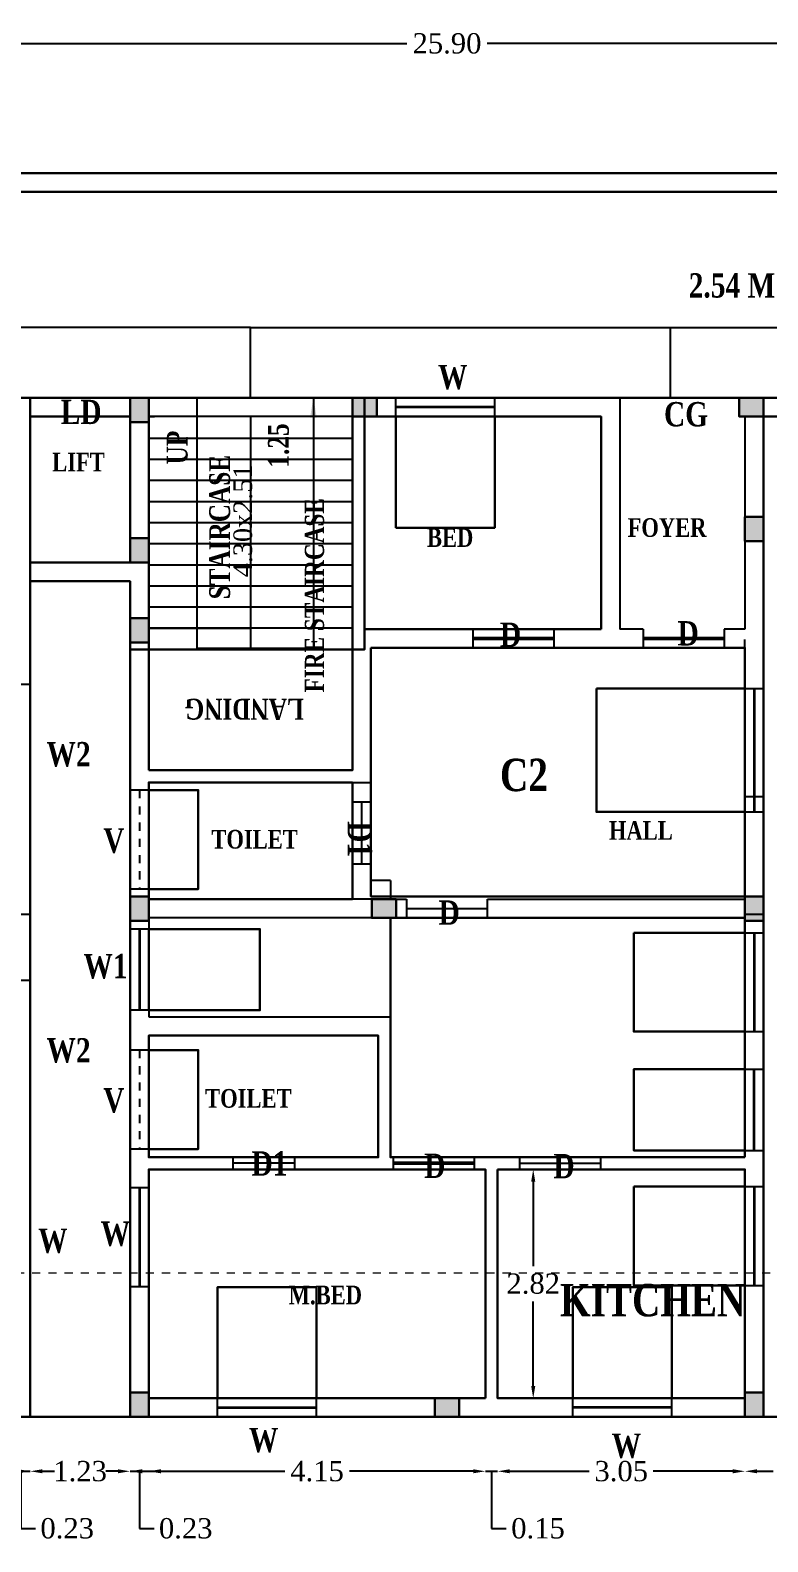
# Model space of a CAD drawing. Header units: metres. Extents: x 5 to 221, y 0 to 97.
# Drawn here: x 75.8 to 84.9, y 17.3 to 35.93 of the extents above; entities that cross this region are included whole.
import ezdxf

# ---------------------------------------------------------------- set-up
doc = ezdxf.new("R2010")
doc.units = ezdxf.units.M
doc.header["$LTSCALE"] = 0.015
doc.linetypes.add('DASHED2', pattern=[9.525, 6.35, -3.175])
doc.layers.add('FLOOR-STILT', color=7, linetype='Continuous', lineweight=50)
doc.layers.add('FLOOR01', color=7, linetype='Continuous', lineweight=50)
doc.styles.get("Standard").update_dxf_attribs({"font": 'times.ttf'})
doc.styles.add('style1', font='timesbd.ttf', dxfattribs={"width": 0.8, "height": 0.18})
doc.styles.add('style4', font='timesbd.ttf', dxfattribs={"height": 0.25})
doc.dimstyles.new('Copy(6) of 0.25', dxfattribs={"dimtxt": 0.25, "dimasz": 0.25, "dimexe": 0.1, "dimexo": 0.4, "dimgap": 0.09, "dimtad": 0, "dimzin": 0, "dimdsep": 46, "dimtxsty": 'Standard', "dimcen": 0.09, "dimclrt": 256, "dimadec": 0, "dimazin": 0, "dimtfac": 1, "dimtofl": 0, "dimtmove": 0, "dimatfit": 0, "dimfxl": 1, "dimtolj": 1, "dimtzin": 0, "dimarcsym": 0})
doc.dimstyles.new('M', dxfattribs={"dimtxt": 0.25, "dimasz": 0.15, "dimexe": 0.15, "dimexo": 1.1, "dimgap": 0.09, "dimtad": 0, "dimtih": 1, "dimtoh": 1, "dimzin": 0, "dimdsep": 46, "dimtxsty": 'Standard', "dimcen": 0.09, "dimse1": 1, "dimse2": 1, "dimclrt": 256, "dimadec": 0, "dimazin": 0, "dimtfac": 1, "dimtofl": 0, "dimtmove": 0, "dimatfit": 3, "dimfxl": 1, "dimtolj": 1, "dimtzin": 0, "dimarcsym": 0})

# ---------------------------------------------------------------- blocks, each defined once
blk = doc.blocks.new('*D24')
at = {"color": 0, "lineweight": -2, "transparency": 16777216}
for p, q in [((75.423, 18.169), (75.273, 18.169)), ((75.573, 18.169), (75.803, 18.169)), ((75.688, 18.169), (75.688, 17.464)), ((75.953, 18.169), (76.103, 18.169)), ((75.688, 17.464), (75.868, 17.464))]:
    blk.add_line(p, q, dxfattribs=at)
for points in [[(75.423, 18.194), (75.423, 18.144), (75.573, 18.169)], [(75.953, 18.194), (75.953, 18.144), (75.803, 18.169)]]:
    blk.add_solid(points, dxfattribs=at)
at = {"transparency": 16777216, "insert": (76.259, 17.464), "char_height": 0.25, "attachment_point": 5}
blk.add_mtext('\\A1;0.23', dxfattribs=at)
blk = doc.blocks.new('*D25')
at = {"color": 0, "lineweight": -2, "transparency": 16777216}
for p, q in [((75.653, 18.169), (75.503, 18.169)), ((77.184, 18.169), (77.334, 18.169))]:
    blk.add_line(p, q, dxfattribs=at)
for points in [[(75.653, 18.194), (75.653, 18.144), (75.803, 18.169)], [(77.184, 18.194), (77.184, 18.144), (77.034, 18.169)]]:
    blk.add_solid(points, dxfattribs=at)
at = {"transparency": 16777216, "insert": (76.418, 18.169), "char_height": 0.25, "attachment_point": 5}
blk.add_mtext('\\A1;1.23', dxfattribs=at)
blk = doc.blocks.new('*D26')
at = {"color": 0, "lineweight": -2, "transparency": 16777216}
for p, q in [((76.884, 18.169), (76.734, 18.169)), ((77.034, 18.169), (77.264, 18.169)), ((77.149, 18.169), (77.149, 17.464)), ((77.414, 18.169), (77.564, 18.169)), ((77.149, 17.464), (77.329, 17.464))]:
    blk.add_line(p, q, dxfattribs=at)
for points in [[(76.884, 18.194), (76.884, 18.144), (77.034, 18.169)], [(77.414, 18.194), (77.414, 18.144), (77.264, 18.169)]]:
    blk.add_solid(points, dxfattribs=at)
at = {"transparency": 16777216, "insert": (77.72, 17.464), "char_height": 0.25, "attachment_point": 5}
blk.add_mtext('\\A1;0.23', dxfattribs=at)
blk = doc.blocks.new('*D27')
at = {"color": 0, "lineweight": -2, "transparency": 16777216}
for p, q in [((77.414, 18.169), (78.941, 18.169)), ((81.264, 18.169), (79.737, 18.169))]:
    blk.add_line(p, q, dxfattribs=at)
for points in [[(77.414, 18.194), (77.414, 18.144), (77.264, 18.169)], [(81.264, 18.194), (81.264, 18.144), (81.414, 18.169)]]:
    blk.add_solid(points, dxfattribs=at)
at = {"transparency": 16777216, "insert": (79.339, 18.169), "char_height": 0.25, "attachment_point": 5}
blk.add_mtext('\\A1;4.15', dxfattribs=at)
blk = doc.blocks.new('*D28')
at = {"color": 0, "lineweight": -2, "transparency": 16777216}
for p, q in [((81.264, 18.169), (81.114, 18.169)), ((81.414, 18.169), (81.564, 18.169)), ((81.489, 18.169), (81.489, 17.464)), ((81.714, 18.169), (81.864, 18.169)), ((81.489, 17.464), (81.669, 17.464))]:
    blk.add_line(p, q, dxfattribs=at)
for points in [[(81.264, 18.194), (81.264, 18.144), (81.414, 18.169)], [(81.714, 18.194), (81.714, 18.144), (81.564, 18.169)]]:
    blk.add_solid(points, dxfattribs=at)
at = {"transparency": 16777216, "insert": (82.063, 17.464), "char_height": 0.25, "attachment_point": 5}
blk.add_mtext('\\A1;0.15', dxfattribs=at)
blk = doc.blocks.new('*D29')
at = {"color": 0, "lineweight": -2, "transparency": 16777216}
for p, q in [((81.714, 18.169), (82.695, 18.169)), ((84.464, 18.169), (83.482, 18.169))]:
    blk.add_line(p, q, dxfattribs=at)
for points in [[(81.714, 18.194), (81.714, 18.144), (81.564, 18.169)], [(84.464, 18.194), (84.464, 18.144), (84.614, 18.169)]]:
    blk.add_solid(points, dxfattribs=at)
at = {"transparency": 16777216, "insert": (83.089, 18.169), "char_height": 0.25, "attachment_point": 5}
blk.add_mtext('\\A1;3.05', dxfattribs=at)
blk = doc.blocks.new('*D30')
at = {"color": 0, "lineweight": -2, "transparency": 16777216}
for p, q in [((84.764, 18.169), (84.962, 18.169)), ((85.928, 18.169), (85.73, 18.169))]:
    blk.add_line(p, q, dxfattribs=at)
for points in [[(84.764, 18.194), (84.764, 18.144), (84.614, 18.169)], [(85.928, 18.194), (85.928, 18.144), (86.078, 18.169)]]:
    blk.add_solid(points, dxfattribs=at)
at = {"transparency": 16777216, "insert": (85.346, 18.169), "char_height": 0.25, "attachment_point": 5}
blk.add_mtext('\\A1;1.46', dxfattribs=at)
blk = doc.blocks.new('*D36')
at = {"color": 0, "lineweight": -2, "transparency": 16777216}
for p, q in [((68.143, 35.768), (80.446, 35.768)), ((93.738, 35.768), (81.435, 35.768))]:
    blk.add_line(p, q, dxfattribs=at)
for points in [[(68.143, 35.793), (68.143, 35.743), (67.993, 35.768)], [(93.738, 35.793), (93.738, 35.743), (93.888, 35.768)]]:
    blk.add_solid(points, dxfattribs=at)
at = {"transparency": 16777216, "insert": (80.941, 35.768), "char_height": 0.25, "attachment_point": 5}
blk.add_mtext('\\A1;25.90', dxfattribs=at)
blk = doc.blocks.new('*D60')
at = {"layer": 'FLOOR-STILT', "color": 0, "lineweight": -2, "transparency": 16777216}
for p, q in [((82.004, 21.74), (82.004, 20.698)), ((82.004, 19.22), (82.004, 20.263))]:
    blk.add_line(p, q, dxfattribs=at)
at = {"layer": 'FLOOR-STILT', "color": 0, "lineweight": 30, "transparency": 16777216}
for points in [[(81.979, 21.74), (82.029, 21.74), (82.004, 21.89)], [(81.979, 19.22), (82.029, 19.22), (82.004, 19.07)]]:
    blk.add_solid(points, dxfattribs=at)
at = {"layer": 'FLOOR-STILT', "lineweight": 30, "transparency": 16777216, "insert": (82.004, 20.48), "char_height": 0.25, "attachment_point": 5}
blk.add_mtext('\\A1;2.82', dxfattribs=at)

msp = doc.modelspace()

# ---------------------------------------------------------------- hatches: boundary and pattern name
h = msp.add_hatch(color=256)
h.dxf.hatch_style = 1
h.paths.add_polyline_path([(77.264, 31.4), (77.034, 31.4), (77.034, 31.1), (77.264, 31.1)])
h = msp.add_hatch(color=256)
h.dxf.hatch_style = 1
h.paths.add_polyline_path([(80.074, 31.17), (80.074, 31.4), (79.774, 31.4), (79.774, 31.17)])
h = msp.add_hatch(color=256)
h.dxf.hatch_style = 1
h.paths.add_polyline_path([(84.844, 31.17), (84.844, 31.4), (84.544, 31.4), (84.544, 31.17)])
h = msp.add_hatch(color=256)
h.dxf.hatch_style = 1
h.paths.add_polyline_path([(84.614, 29.635), (84.844, 29.635), (84.844, 29.935), (84.614, 29.935)])
h = msp.add_hatch(color=256)
h.dxf.hatch_style = 1
h.paths.add_polyline_path([(77.034, 29.37), (77.264, 29.37), (77.264, 29.67), (77.034, 29.67)])
h = msp.add_hatch(color=256)
h.dxf.hatch_style = 1
h.paths.add_polyline_path([(77.034, 28.385), (77.264, 28.385), (77.264, 28.685), (77.034, 28.685)])
h = msp.add_hatch(color=256)
h.dxf.hatch_style = 1
h.paths.add_polyline_path([(77.034, 24.955), (77.264, 24.955), (77.264, 25.255), (77.034, 25.255)])
h = msp.add_hatch(color=256)
h.dxf.hatch_style = 1
h.paths.add_polyline_path([(80.314, 24.99), (80.314, 25.22), (80.014, 25.22), (80.014, 24.99)])
h = msp.add_hatch(color=256)
h.dxf.hatch_style = 1
h.paths.add_polyline_path([(84.614, 24.955), (84.844, 24.955), (84.844, 25.255), (84.614, 25.255)])
h = msp.add_hatch(color=256)
h.dxf.hatch_style = 1
h.paths.add_polyline_path([(77.034, 18.84), (77.264, 18.84), (77.264, 19.14), (77.034, 19.14)])
h = msp.add_hatch(color=256)
h.dxf.hatch_style = 1
h.paths.add_polyline_path([(81.091, 18.84), (81.091, 19.07), (80.791, 19.07), (80.791, 18.84)])
h = msp.add_hatch(color=256)
h.dxf.hatch_style = 1
h.paths.add_polyline_path([(84.614, 18.84), (84.844, 18.84), (84.844, 19.14), (84.614, 19.14)])

# ---------------------------------------------------------------- linework, layer by layer
at = {"lineweight": -2}
for p, q in [((67.993, 34.171), (93.888, 34.179)), ((68.223, 33.941), (93.658, 33.949)), ((67.993, 31.4), (77.034, 31.4)), ((77.334, 31.4), (77.034, 31.4)), ((77.034, 31.4), (77.334, 31.4)), ((79.774, 31.4), (86.078, 31.4)), ((79.774, 31.4), (79.774, 29.529)), ((83.008, 31.4), (82.778, 31.4)), ((83.07, 31.4), (83.07, 28.55)), ((84.614, 31.4), (84.544, 31.4)), ((75.803, 31.17), (77.034, 31.17)), ((77.034, 31.17), (77.034, 29.37)), ((77.264, 28.65), (77.264, 31.17)), ((79.774, 31.17), (77.264, 31.17)), ((77.264, 31.17), (77.334, 31.17)), ((78.519, 31.17), (78.519, 28.3)), ((79.924, 31.17), (82.778, 31.17)), ((79.924, 28.769), (79.924, 31.17)), ((82.84, 31.17), (82.84, 28.55)), ((84.544, 31.17), (84.614, 31.17)), ((84.614, 31.17), (84.614, 28.55)), ((84.844, 29.9), (84.844, 31.17)), ((84.844, 31.17), (88.108, 31.17)), ((79.774, 30.9), (77.264, 30.9)), ((79.774, 30.64), (77.264, 30.64)), ((79.774, 30.38), (77.264, 30.38)), ((79.774, 30.12), (77.264, 30.12)), ((79.774, 29.86), (77.264, 29.86)), ((84.844, 28.42), (84.844, 29.67)), ((79.774, 29.6), (77.264, 29.6)), ((79.774, 29.529), (79.774, 28.42)), ((77.034, 29.37), (75.803, 29.37)), ((79.774, 29.34), (77.264, 29.34)), ((77.034, 29.14), (75.803, 29.14)), ((77.034, 29.14), (77.034, 28.42)), ((79.774, 29.08), (77.264, 29.08)), ((79.774, 28.82), (77.264, 28.82)), ((79.924, 28.55), (79.924, 28.769)), ((79.774, 28.56), (77.264, 28.56)), ((82.778, 28.55), (79.924, 28.55)), ((83.358, 28.55), (83.07, 28.55)), ((84.614, 28.55), (84.358, 28.55)), ((77.034, 28.42), (77.034, 23.54)), ((77.264, 28.42), (77.264, 26.81)), ((79.774, 26.81), (79.774, 28.42)), ((84.614, 23.77), (84.614, 28.42)), ((84.844, 22.04), (84.844, 28.42)), ((79.774, 28.3), (77.264, 28.3)), ((83.358, 28.32), (80.004, 28.32)), ((80.004, 28.32), (80.004, 26.788)), ((84.614, 28.32), (84.358, 28.32)), ((84.614, 23.77), (84.614, 28.32)), ((77.394, 26.81), (77.264, 26.81)), ((79.774, 26.81), (77.264, 26.81)), ((77.264, 26.66), (79.774, 26.66)), ((77.264, 26.66), (77.264, 25.07)), ((78.154, 26.81), (79.774, 26.81)), ((79.774, 26.66), (79.774, 26.415)), ((80.004, 26.788), (80.004, 26.415)), ((80.004, 26.66), (80.004, 26.415)), ((80.004, 26.415), (79.774, 26.415)), ((79.774, 25.655), (80.004, 25.655)), ((79.774, 25.655), (79.774, 25.22)), ((80.004, 25.655), (80.004, 25.46)), ((80.004, 25.655), (80.004, 25.45)), ((80.244, 25.45), (80.004, 25.45)), ((80.244, 25.45), (80.244, 25.22)), ((80.014, 25.22), (77.264, 25.22)), ((77.264, 25.155), (77.264, 25.19)), ((80.244, 25.22), (80.44, 25.22)), ((80.44, 25.22, -96.042), (80.44, 24.99)), ((81.44, 25.22), (84.614, 25.22)), ((81.44, 24.99, -96.042), (81.44, 25.22)), ((84.844, 24.955), (84.844, 25.22)), ((84.844, 24.955), (84.844, 25.22)), ((77.034, 24.99), (77.034, 24.955)), ((77.264, 25.07), (77.264, 23.77)), ((80.014, 24.99), (77.264, 24.99)), ((80.244, 24.99), (80.44, 24.99)), ((81.44, 24.99), (84.614, 24.99)), ((84.614, 24.99), (84.614, 24.955)), ((84.614, 24.99), (84.614, 24.955)), ((77.264, 24.852), (77.034, 24.852)), ((77.264, 23.852), (77.034, 23.852)), ((77.264, 23.77), (80.244, 23.77)), ((80.244, 22.04), (80.244, 23.77)), ((84.614, 23.77), (84.614, 22.04)), ((77.034, 23.54), (77.034, 22.04)), ((77.264, 22.04), (77.264, 23.54)), ((77.264, 23.54), (80.094, 23.54)), ((80.094, 23.54), (80.094, 22.04)), ((84.614, 23.125), (84.844, 23.125)), ((77.034, 22.04), (77.034, 18.84)), ((78.3, 22.04), (77.264, 22.04)), ((80.094, 22.04), (79.06, 22.04)), ((81.564, 22.04), (80.244, 22.04)), ((84.614, 22.04), (81.564, 22.04)), ((84.614, 22.125), (84.844, 22.125)), ((84.844, 18.84), (84.844, 22.04)), ((78.3, 21.89), (77.264, 21.89)), ((77.264, 21.89), (77.264, 19.07)), ((81.414, 21.89), (79.06, 21.89)), ((81.414, 19.07), (81.414, 21.89)), ((81.564, 19.07), (81.564, 21.89)), ((81.564, 21.89), (84.614, 21.89)), ((84.614, 21.89), (84.614, 19.07)), ((77.264, 19.07), (81.414, 19.07)), ((79.332, 18.84), (79.332, 19.07)), ((81.564, 19.07), (84.614, 19.07)), ((93.888, 18.84), (67.993, 18.84)), ((77.034, 18.84), (79.186, 18.84))]:
    msp.add_line(p, q, dxfattribs=at)
at = {"ltscale": 0.2}
for p, q in [((77.859, 28.311), (77.859, 31.4)), ((80.309, 31.17), (80.309, 31.4)), ((81.529, 31.17), (81.529, 31.4)), ((75.573, 27.872), (75.803, 27.872)), ((84.614, 27.817), (84.844, 27.817)), ((77.264, 26.565), (77.034, 26.565)), ((84.614, 26.488), (84.844, 26.488)), ((84.614, 26.297), (84.844, 26.297)), ((77.264, 25.345), (77.034, 25.345)), ((75.573, 25.038), (75.803, 25.038)), ((84.614, 25.038), (84.844, 25.038)), ((84.614, 24.808), (84.844, 24.808)), ((75.573, 24.223), (75.803, 24.223)), ((84.614, 23.588), (84.844, 23.588)), ((77.264, 23.361), (77.034, 23.361)), ((77.264, 22.141), (77.034, 22.141)), ((77.264, 21.662), (77.034, 21.662)), ((84.614, 21.68), (84.844, 21.68)), ((77.264, 20.442), (77.034, 20.442)), ((84.614, 20.46), (84.844, 20.46)), ((82.494, 18.84), (82.494, 19.07)), ((83.714, 18.84), (83.714, 19.07))]:
    msp.add_line(p, q, dxfattribs=at)
for p, q in [((84.544, 31.17), (84.544, 31.4)), ((81.259, 28.55), (81.259, 28.32)), ((82.259, 28.55), (82.259, 28.32)), ((83.358, 28.55), (83.358, 28.32)), ((84.358, 28.55), (84.358, 28.32)), ((79.774, 26.66), (80.004, 26.66)), ((78.3, 22.04), (78.3, 21.89)), ((79.06, 22.04), (79.06, 21.89)), ((80.276, 22.04), (80.276, 21.89)), ((81.276, 22.04), (81.276, 21.89)), ((81.833, 22.04), (81.833, 21.89)), ((82.833, 22.04), (82.833, 21.89)), ((78.112, 18.84), (78.112, 19.07)), ((79.186, 18.84), (84.614, 18.84, 48.021))]:
    msp.add_line(p, q)
at = {"lineweight": 35, "ltscale": 0.2}
for p, q in [((81.529, 31.285), (80.309, 31.285)), ((84.729, 27.817), (84.729, 26.297)), ((77.149, 24.852), (77.149, 23.852)), ((84.729, 24.808), (84.729, 23.588)), ((84.729, 22.125), (84.729, 23.125)), ((77.149, 21.662), (77.149, 20.442)), ((84.729, 21.68), (84.729, 20.46)), ((78.112, 18.955), (79.332, 18.955)), ((83.714, 18.955), (82.494, 18.955))]:
    msp.add_line(p, q, dxfattribs=at)
at = {"linetype": 'DASHED2', "ltscale": 0.2}
for p, q in [((77.149, 26.565), (77.149, 25.345)), ((77.149, 23.361), (77.149, 22.141))]:
    msp.add_line(p, q, dxfattribs=at)
at = {"linetype": 'DASHED2', "lineweight": 0, "ltscale": 0.2}
msp.add_line((97.127, 20.611, 48.021), (66.022, 20.611, 48.021), dxfattribs=at)
for points in [[(77.034, 31.1), (77.264, 31.1), (77.264, 31.4), (77.034, 31.4)], [(79.774, 31.4), (79.774, 31.17), (80.074, 31.17), (80.074, 31.4)], [(84.544, 31.4), (84.544, 31.17), (84.844, 31.17), (84.844, 31.4)], [(84.844, 29.935), (84.614, 29.935), (84.614, 29.635), (84.844, 29.635)], [(77.264, 29.67), (77.034, 29.67), (77.034, 29.37), (77.264, 29.37)], [(77.264, 28.685), (77.034, 28.685), (77.034, 28.385), (77.264, 28.385)], [(77.264, 25.255), (77.034, 25.255), (77.034, 24.955), (77.264, 24.955)], [(80.014, 25.22), (80.014, 24.99), (80.314, 24.99), (80.314, 25.22)], [(84.844, 25.255), (84.614, 25.255), (84.614, 24.955), (84.844, 24.955)], [(77.264, 19.14), (77.034, 19.14), (77.034, 18.84), (77.264, 18.84)], [(80.791, 19.07), (80.791, 18.84), (81.091, 18.84), (81.091, 19.07)], [(84.844, 19.14), (84.614, 19.14), (84.614, 18.84), (84.844, 18.84)]]:
    msp.add_lwpolyline(points, close=True)
at = {"layer": 'FLOOR-STILT', "color": 145, "lineweight": 30}
for points in [[(77.034, 31.1), (77.264, 31.1), (77.264, 31.4), (77.034, 31.4)], [(79.774, 31.4), (79.774, 31.17), (80.074, 31.17), (80.074, 31.4)], [(84.544, 31.4), (84.544, 31.17), (84.844, 31.17), (84.844, 31.4)], [(84.844, 29.935), (84.614, 29.935), (84.614, 29.635), (84.844, 29.635)], [(77.264, 29.67), (77.034, 29.67), (77.034, 29.37), (77.264, 29.37)], [(77.264, 28.685), (77.034, 28.685), (77.034, 28.385), (77.264, 28.385)], [(77.264, 25.255), (77.034, 25.255), (77.034, 24.955), (77.264, 24.955)], [(80.014, 25.22), (80.014, 24.99), (80.314, 24.99), (80.314, 25.22)], [(84.844, 25.255), (84.614, 25.255), (84.614, 24.955), (84.844, 24.955)], [(77.264, 19.14), (77.034, 19.14), (77.034, 18.84), (77.264, 18.84)], [(80.791, 19.07), (80.791, 18.84), (81.091, 18.84), (81.091, 19.07)], [(84.844, 19.14), (84.614, 19.14), (84.614, 18.84), (84.844, 18.84)]]:
    msp.add_lwpolyline(points, close=True, dxfattribs=at)
at = {"layer": 'FLOOR-STILT', "color": 115, "lineweight": 30}
msp.add_lwpolyline([(77.264, 26.81), (77.264, 31.4), (79.774, 31.4), (79.774, 26.81)], close=True, dxfattribs=at)
at = {"layer": 'FLOOR-STILT', "color": 22, "lineweight": 30}
msp.add_lwpolyline([(75.803, 31.17), (77.034, 31.17), (77.034, 29.37), (75.803, 29.37)], close=True, dxfattribs=at)
at = {"layer": 'FLOOR01', "color": 191, "lineweight": 30}
msp.add_line((77.264, 28.56), (78.519, 28.56), dxfattribs=at)
at = {"layer": 'FLOOR01', "color": 22, "lineweight": 50}
for p, q in [((81.259, 28.435), (82.259, 28.435)), ((80.276, 21.965), (81.276, 21.965))]:
    msp.add_line(p, q, dxfattribs=at)
at = {"layer": 'FLOOR01', "color": 84, "lineweight": 50}
msp.add_line((83.358, 28.435), (84.358, 28.435), dxfattribs=at)
at = {"layer": 'FLOOR01', "color": 82, "lineweight": -2}
for p, q in [((79.889, 26.415), (79.889, 25.655)), ((80.44, 25.105, -48.021), (81.44, 25.105, -48.021)), ((79.06, 21.965), (78.3, 21.965)), ((81.833, 21.965), (82.833, 21.965))]:
    msp.add_line(p, q, dxfattribs=at)
at = {"layer": 'FLOOR01', "color": 181, "lineweight": 30}
msp.add_lwpolyline([(67.993, 34.171), (93.888, 34.171), (93.888, 18.84), (67.993, 18.84)], close=True, dxfattribs=at)
at = {"layer": 'FLOOR01', "color": 31, "lineweight": 30}
msp.add_lwpolyline([(68.223, 33.941), (93.658, 33.941), (93.658, 31.4), (68.223, 31.4)], close=True, dxfattribs=at)
at = {"layer": 'FLOOR01', "color": 194, "lineweight": -2}
for points in [[(78.519, 31.4), (78.519, 32.267), (74.648, 32.267), (74.648, 31.4)], [(78.519, 31.4), (78.519, 32.267), (92.692, 32.267), (92.692, 31.4)], [(78.519, 31.4), (78.519, 32.267), (83.694, 32.267), (83.694, 31.4)]]:
    msp.add_lwpolyline(points, dxfattribs=at)
at = {"layer": 'FLOOR01', "color": 230, "lineweight": 30}
for points in [[(67.993, 31.4), (75.803, 31.4), (75.803, 18.84), (67.993, 18.84)], [(84.844, 18.84), (84.844, 31.4), (79.924, 31.4), (79.924, 28.3), (77.034, 28.3), (77.034, 18.84)]]:
    msp.add_lwpolyline(points, close=True, dxfattribs=at)
at = {"layer": 'FLOOR01', "color": 23, "lineweight": 30}
for points in [[(82.84, 28.55), (79.924, 28.55), (79.924, 31.17), (82.84, 31.17)], [(80.004, 28.32), (84.614, 28.32), (84.614, 25.255), (80.004, 25.255)], [(84.614, 22.04), (84.614, 24.99), (80.244, 24.99), (80.244, 23.77), (80.244, 23.77), (80.244, 22.04)], [(81.414, 19.07), (77.264, 19.07), (77.264, 21.89), (81.414, 21.89)]]:
    msp.add_lwpolyline(points, close=True, dxfattribs=at)
at = {"layer": 'FLOOR01', "color": 103, "lineweight": 30}
for points in [[(80.309, 29.8), (81.529, 29.8), (81.529, 31.17), (80.309, 31.17)], [(82.784, 27.817), (82.784, 26.297), (84.614, 26.297), (84.614, 27.817)], [(77.264, 24.852), (77.264, 23.852), (78.634, 23.852), (78.634, 24.852)], [(83.244, 24.808), (83.244, 23.588), (84.614, 23.588), (84.614, 24.808)], [(84.614, 22.125), (84.614, 23.125), (83.244, 23.125), (83.244, 22.125)], [(83.244, 21.68), (83.244, 20.46), (84.614, 20.46), (84.614, 21.68)], [(78.112, 19.07), (79.332, 19.07), (79.332, 20.44), (78.112, 20.44)], [(82.494, 19.07), (83.714, 19.07), (83.714, 20.44), (82.494, 20.44)]]:
    msp.add_lwpolyline(points, close=True, dxfattribs=at)
at = {"layer": 'FLOOR01', "color": 11, "lineweight": 30}
for points in [[(84.844, 31.17), (86.078, 31.17), (86.078, 18.84), (84.844, 18.84)], [(75.803, 29.14), (77.034, 29.14), (77.034, 18.84), (75.803, 18.84)]]:
    msp.add_lwpolyline(points, close=True, dxfattribs=at)
at = {"layer": 'FLOOR01', "color": 105, "lineweight": 30}
msp.add_lwpolyline([(77.264, 26.81), (77.264, 28.3), (79.774, 28.3), (79.774, 26.81)], close=True, dxfattribs=at)
at = {"layer": 'FLOOR01', "color": 81, "lineweight": 30}
for points in [[(77.264, 26.66), (79.774, 26.66), (79.774, 25.22), (77.264, 25.22)], [(77.264, 23.54), (80.094, 23.54), (80.094, 22.04), (77.264, 22.04)]]:
    msp.add_lwpolyline(points, close=True, dxfattribs=at)
at = {"layer": 'FLOOR01', "color": 80, "lineweight": 30}
for points in [[(79.774, 25.22), (77.264, 25.22), (77.264, 26.66), (79.774, 26.66)], [(80.094, 22.04), (77.264, 22.04), (77.264, 23.54), (80.094, 23.54)]]:
    msp.add_lwpolyline(points, close=True, dxfattribs=at)
at = {"layer": 'FLOOR01', "color": 83, "lineweight": 30}
for points in [[(79.774, 25.22), (77.264, 25.22), (77.264, 26.66), (79.774, 26.66)], [(80.094, 22.04), (77.264, 22.04), (77.264, 23.54), (80.094, 23.54)]]:
    msp.add_lwpolyline(points, close=True, dxfattribs=at)
at = {"layer": 'FLOOR01', "color": 102, "lineweight": 30}
for points in [[(77.264, 26.565), (77.264, 25.345), (77.874, 25.345), (77.874, 26.565)], [(77.264, 23.361), (77.264, 22.141), (77.874, 22.141), (77.874, 23.361)]]:
    msp.add_lwpolyline(points, close=True, dxfattribs=at)
at = {"layer": 'FLOOR01', "color": 25, "lineweight": 30}
msp.add_lwpolyline([(81.564, 21.89), (84.614, 21.89), (84.614, 19.07), (81.564, 19.07)], close=True, dxfattribs=at)

# ---------------------------------------------------------------- texts
at = {"ltscale": 0.2, "style": 'style4', "width": 0.8}
for s, p in [('2.54 M    WIDE    PASSAGE', (83.921, 32.637, 48.021)), ('W', (80.831, 31.507, 48.021)), ('LD', (76.179, 31.077, 48.021)), ('CG', (83.616, 31.049, 48.021)), ('D', (81.594, 28.331, 48.021)), ('D', (83.783, 28.348, 48.021)), ('W2', (76.004, 26.858)), ('V', (76.703, 25.795, 48.021)), ('D', (80.837, 24.906, 48.021)), ('W1', (76.459, 24.246)), ('W2', (76.004, 23.208)), ('V', (76.703, 22.592, 48.021)), ('D1', (78.531, 21.813, 48.021)), ('D', (80.66, 21.785, 48.021)), ('D', (82.253, 21.781, 48.021)), ('W', (76.672, 20.948, 48.021)), ('W', (75.901, 20.861)), ('W', (78.499, 18.404)), ('W', (82.972, 18.334))]:
    msp.add_text(s, height=0.3, dxfattribs=at).set_placement(p)
for s, height, rotation, p in [('UP', 0.2575, 90, (77.743, 30.581, 46.675)), ('1.25', 0.2575, 90, (78.991, 30.541, 45.972)), ('STAIRCASE', 0.2575, 90, (78.267, 28.917, 47.338)), ('LANDING', 0.2575, 180, (79.176, 27.691, 47.338)), ('D1', 0.3, 270, (79.717, 26.182, 48.021))]:
    msp.add_text(s, height=height, rotation=rotation, dxfattribs=at).set_placement(p)
at = {"lineweight": -2}
msp.add_text('4.30x2.51', height=0.23, rotation=90, dxfattribs=at).set_placement((78.538, 29.189, 47.338))
at = {"layer": 'FLOOR01', "style": 'style1', "width": 0.8}
for s, p in [('LIFT', (76.074, 30.494, 46.675)), ('FOYER', (83.167, 29.687, 46.675)), ('BED', (80.694, 29.564, 46.675)), ('HALL', (82.937, 25.953, 46.675)), ('TOILET', (78.036, 25.845, 46.675)), ('TOILET', (77.959, 22.651, 46.675)), ('M.BED', (78.99, 20.227, 46.675))]:
    msp.add_text(s, height=0.23, dxfattribs=at).set_placement(p)
at = {"layer": 'FLOOR01', "color": 115, "lineweight": 30, "ltscale": 0.2, "style": 'style1', "width": 0.8}
msp.add_text('FIRE STAIRCASE', height=0.23693, rotation=90, dxfattribs=at).set_placement((79.425, 27.77, -0.683))
at = {"layer": 'FLOOR01', "color": 230, "lineweight": -2, "style": 'style4', "width": 0.8}
for s, p in [('C2', (81.594, 26.553, 48.021)), ('KITCHEN', (82.336, 20.079))]:
    msp.add_text(s, height=0.4, dxfattribs=at).set_placement(p)

# ---------------------------------------------------------------- dimensions: what is measured, and where the dimension line sits
for base, p1, p2, picture, middle in [((93.8883, 35.7681), (67.993, 34.1709), (93.8883, 34.1793), '*D36', (80.9407, 35.7681)), ((77.034, 18.169), (75.803, 18.77), (77.034, 18.84), '*D25', (76.418, 18.169)), ((77.264, 18.169), (77.034, 18.84), (77.264, 18.84), '*D26', (77.419, 17.464)), ((81.414, 18.169), (77.264, 18.84), (81.414, 18.77), '*D27', (79.339, 18.169)), ((86.078, 18.169), (84.614, 18.77), (86.078, 18.84), '*D30', (85.346, 18.169)), ((75.803, 18.169), (75.573, 18.77), (75.803, 18.77), '*D24', (75.958, 17.464)), ((81.564, 18.169), (81.414, 18.77), (81.564, 18.77), '*D28', (81.759, 17.464)), ((84.614, 18.169), (81.564, 18.77), (84.614, 18.77), '*D29', (83.089, 18.169))]:
    dim = msp.add_linear_dim(base=base, p1=p1, p2=p2, dimstyle='M', override={"dimpost": '\\X', "dimtmove": 1})
    dim.commit()
    dim.dimension.update_dxf_attribs({"geometry": picture, "text_midpoint": middle})
at = {"layer": 'FLOOR-STILT', "lineweight": 30}
dim = msp.add_aligned_dim(p1=(81.887, 19.07), p2=(81.887, 21.89), distance=-0.118, dimstyle='M', override={"dimpost": '\\X'}, dxfattribs=at)
dim.commit()
dim.dimension.update_dxf_attribs({"geometry": '*D60', "text_midpoint": (82.004, 20.48)})

# ---------------------------------------------------------------- leaders
at = {"ltscale": 0.2}
msp.add_leader([(79.294, 31.406), (79.294, 28.311), (77.859, 28.311)], dimstyle='Copy(6) of 0.25', override={"dimscale": 0, "dimgap": 0.09, "dimtad": 0, "dimtfillclr": 256}, dxfattribs=at)

doc.saveas('drawing.dxf')
